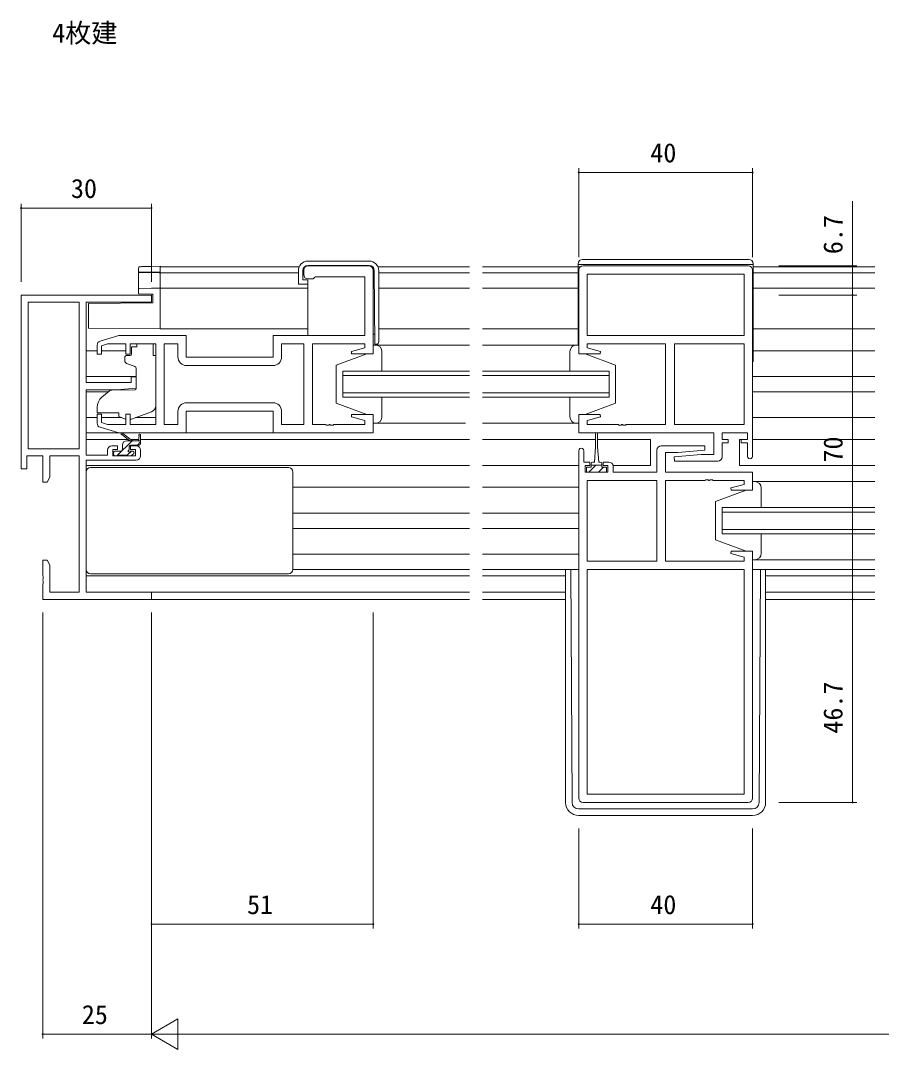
# Model space of a CAD drawing. Units: millimetres, scale not verified. Extents: x -793 to 793, y -564 to 564.
# Drawn here: x 44.1 to 242.1, y 47 to 283.7 of the extents above; entities that cross this region are included whole.
import ezdxf
from ezdxf.enums import TextEntityAlignment as Align

# ---------------------------------------------------------------- set-up
doc = ezdxf.new("R2010")
doc.units = ezdxf.units.MM
doc.header["$LTSCALE"] = 2
doc.layers.add('0-0_0', color=3, linetype='Continuous')
for name, color, linetype, lineweight in [('0-1_USER1', 2, 'Continuous', 9), ('0-2_YKK_ZWAK', 4, 'Continuous', 9), ('0-3_YKK_11', 6, 'Continuous', 9), ('0-4_YKK_12', 7, 'Continuous', 9)]:
    doc.layers.add(name, color=color, linetype=linetype, lineweight=lineweight)
doc.styles.add('ＭＳ ゴシック', font='')
doc.styles.get('ＭＳ ゴシック').set_extended_font_data('MS Gothic')

msp = doc.modelspace()

# ---------------------------------------------------------------- linework, layer by layer
at = {"layer": '0-1_USER1'}
for p, q in [((76.002, 225.644), (107.976, 225.644)), ((76.202, 227.044), (108.168, 227.044)), ((126.283, 227.044), (147.327, 227.044)), ((126.476, 225.644), (147.327, 225.644)), ((150.327, 227.044), (172.852, 227.044)), ((150.327, 225.644), (172.452, 225.644)), ((212.552, 227.044), (240.577, 227.044)), ((212.552, 225.644), (240.577, 225.644)), ((76.202, 222.144), (110.176, 222.144)), ((126.476, 222.144), (147.327, 222.144)), ((150.327, 222.144), (172.452, 222.144)), ((212.552, 222.144), (240.577, 222.144)), ((76.202, 212.744), (110.176, 212.744)), ((126.476, 212.744), (147.327, 212.744)), ((150.327, 212.744), (172.452, 212.744)), ((212.552, 212.744), (240.577, 212.744)), ((59.202, 207.744), (61.702, 207.744)), ((62.702, 207.744), (68.302, 207.744)), ((212.452, 207.744), (240.577, 207.744)), ((59.202, 201.79), (70.702, 201.79)), ((118.202, 203.044), (147.327, 203.044)), ((147.327, 202.044), (118.202, 202.044)), ((179.452, 202.044), (150.327, 202.044)), ((212.452, 201.79), (240.577, 201.79)), ((59.202, 198.297), (64.27, 198.297)), ((118.202, 198.044), (147.327, 198.044)), ((150.327, 198.044), (179.452, 198.044)), ((212.452, 198.297), (240.577, 198.297)), ((59.202, 192.344), (61.702, 192.344)), ((62.702, 192.344), (67.351, 192.344)), ((70.517, 192.344), (75.202, 192.344)), ((212.452, 192.344), (240.577, 192.344)), ((59.202, 187.344), (68.812, 187.344)), ((69.406, 187.344), (71.256, 187.344)), ((71.702, 187.344), (147.327, 187.344)), ((150.327, 187.344), (176.302, 187.344)), ((176.802, 187.344), (188.952, 187.344)), ((188.952, 187.344), (188.952, 181.344)), ((209.452, 187.344), (209.452, 181.344)), ((209.452, 187.344), (210.202, 187.344)), ((212.452, 187.344), (240.577, 187.344)), ((59.202, 181.344), (147.327, 181.344)), ((59.202, 181.344), (59.285, 181.344)), ((150.327, 181.344), (172.452, 181.344)), ((180.332, 181.344), (188.952, 181.344)), ((209.452, 181.344), (240.577, 181.344)), ((106.702, 176.344), (147.327, 176.344)), ((150.327, 176.344), (172.452, 176.344)), ((106.702, 170.39), (147.327, 170.39)), ((150.327, 170.39), (172.452, 170.39)), ((205.452, 171.644), (240.577, 171.644)), ((240.577, 170.644), (205.452, 170.644)), ((106.702, 166.831), (147.327, 166.831)), ((150.327, 166.831), (172.452, 166.831)), ((205.452, 166.644), (240.577, 166.644)), ((106.702, 160.944), (147.327, 160.944)), ((150.327, 160.944), (172.452, 160.944)), ((212.452, 157.444), (240.577, 157.444)), ((59.202, 155.944), (147.327, 155.944)), ((150.327, 155.944), (169.452, 155.944)), ((215.452, 155.944), (240.577, 155.944)), ((147.327, 152.174), (59.502, 152.174)), ((169.452, 152.174), (150.327, 152.174)), ((240.577, 152.174), (215.452, 152.174)), ((73.902, 150.544), (147.327, 150.544)), ((150.327, 150.544), (169.452, 150.544)), ((215.452, 150.544), (240.577, 150.544))]:
    msp.add_line(p, q, dxfattribs=at)
for points in [[(147.327, 197.044), (118.202, 197.044), (118.202, 203.044)], [(150.327, 203.044), (179.452, 203.044), (179.452, 197.044), (150.327, 197.044)], [(240.577, 165.644), (205.452, 165.644), (205.452, 171.644)]]:
    msp.add_lwpolyline(points, dxfattribs=at)
at = {"layer": '0-2_YKK_ZWAK'}
for p, q in [((124.276, 228.344), (110.176, 228.344)), ((110.176, 227.344), (124.228, 227.344)), ((172.352, 227.744), (172.352, 209.044)), ((212.552, 227.544), (172.352, 227.544)), ((173.352, 228.744), (211.552, 228.744)), ((212.552, 227.744), (212.552, 205.249)), ((71.202, 226.109), (71.202, 226.745)), ((71.202, 226.019), (71.202, 226.109)), ((71.202, 221.762), (71.202, 226.019)), ((71.516, 225.815), (71.497, 225.809)), ((76.202, 225.775), (74.149, 225.81)), ((76.202, 226.075), (76.202, 226.875)), ((76.202, 226.075), (76.202, 225.775)), ((76.202, 225.649), (76.202, 225.349)), ((76.202, 222.444), (76.202, 225.349)), ((108.976, 224.044), (108.976, 226.144)), ((125.428, 226.154), (125.576, 209.245)), ((126.476, 209.744), (126.476, 226.144)), ((76.202, 222.444), (76.202, 222.144)), ((108.476, 223.044), (110.176, 223.044)), ((110.176, 224.044), (108.976, 224.044)), ((110.176, 224.044), (110.176, 211.244)), ((71.202, 220.801), (71.202, 221.762)), ((74.176, 220.75), (71.202, 220.801)), ((71.497, 222.062), (74.173, 222.108)), ((76.202, 213.344), (76.202, 221.844)), ((74.502, 218.744), (59.702, 218.615)), ((59.702, 213.488), (59.702, 218.615)), ((76.202, 213.344), (76.202, 212.744)), ((125.202, 211.544), (125.556, 211.544)), ((70.802, 208.644), (69.632, 208.644)), ((69.632, 207.644), (69.632, 208.644)), ((70.802, 209.314), (74.602, 209.314)), ((70.802, 209.314), (70.802, 208.644)), ((74.602, 209.314), (74.602, 208.644)), ((74.602, 207.644), (74.602, 208.644)), ((125.202, 209.045), (147.327, 209.044)), ((125.576, 209.245), (125.976, 209.244)), ((150.327, 209.044), (172.452, 209.044)), ((68.102, 206.344), (68.102, 205.294)), ((69.332, 206.644), (68.402, 206.644)), ((69.632, 207.644), (69.632, 206.944)), ((74.602, 206.644), (74.602, 207.644)), ((74.602, 206.644), (75.202, 206.644)), ((75.202, 195.089), (75.202, 206.644)), ((123.702, 207.044), (116.702, 204.444)), ((127.202, 203.044), (127.202, 207.544)), ((170.452, 203.044), (170.452, 207.544)), ((173.952, 207.044), (180.952, 204.444)), ((68.431, 204.824), (70.431, 204.096)), ((70.702, 203.647), (70.702, 199.041)), ((116.702, 204.444), (116.702, 195.644)), ((180.952, 204.444), (180.952, 195.644)), ((212.552, 205.249), (212.452, 205.249)), ((64.465, 198.461), (62.773, 197.042)), ((70.485, 198.742), (65.099, 198.695)), ((127.202, 192.544), (127.202, 197.044)), ((170.452, 192.544), (170.452, 197.044)), ((61.702, 194.744), (61.702, 193.444)), ((123.702, 193.044), (116.702, 195.644)), ((173.952, 193.044), (180.952, 195.644)), ((66.702, 193.144), (66.702, 192.647)), ((68.008, 192.038), (66.702, 192.647)), ((69.574, 192.003), (74.211, 193.678)), ((123.702, 193.044), (125.202, 193.044)), ((173.952, 193.044), (172.452, 193.044)), ((125.202, 191.044), (146.409, 191.045)), ((150.327, 191.045), (172.452, 191.046)), ((66.775, 188.844), (59.202, 188.844)), ((66.232, 183.544), (69.732, 187.044)), ((69.202, 187.044), (67.382, 188.445)), ((69.802, 187.044), (67.584, 188.727)), ((68.502, 187.044), (71.702, 187.044)), ((71.402, 188.17), (71.203, 187.044)), ((71.702, 186.344), (71.702, 188.343)), ((81.702, 188.844), (102.702, 188.844)), ((176.802, 185.644), (176.802, 188.594)), ((67.202, 184.644), (65.802, 184.644)), ((67.502, 184.944), (67.502, 186.044)), ((68.613, 183.679), (69.577, 184.644)), ((69.102, 185.105), (69.102, 185.744)), ((69.402, 186.044), (71.402, 186.044)), ((69.902, 184.644), (69.563, 184.644)), ((70.977, 186.044), (71.702, 186.768)), ((176.802, 185.644), (177.052, 182.144)), ((65.502, 184.344), (65.502, 183.844)), ((65.802, 183.544), (66.302, 183.544)), ((66.502, 183.744), (68.602, 183.744)), ((68.802, 183.544), (69.402, 183.544)), ((69.614, 183.632), (70.114, 184.132)), ((59.202, 157.444), (59.202, 179.844)), ((105.702, 180.844), (60.202, 180.844)), ((106.702, 179.844), (106.702, 157.444)), ((176.386, 181.444), (174.786, 179.844)), ((175.302, 180.944), (175.302, 181.744)), ((177.802, 181.444), (175.302, 181.444)), ((175.702, 182.144), (176.052, 182.144)), ((178.131, 180.944), (177.031, 179.844)), ((177.052, 182.144), (177.402, 182.144)), ((177.802, 181.744), (177.802, 180.944)), ((212.452, 177.644), (240.577, 177.644)), ((210.952, 175.644), (203.952, 173.044)), ((214.452, 171.644), (214.452, 176.144)), ((203.952, 173.044), (203.952, 164.244)), ((214.452, 161.144), (214.452, 165.644)), ((210.952, 161.644), (203.952, 164.244)), ((210.952, 161.644), (212.452, 161.644)), ((212.452, 161.644), (212.452, 159.644)), ((212.452, 159.644), (240.577, 159.644)), ((212.452, 159.644), (212.952, 159.644)), ((60.202, 156.444), (105.702, 156.444)), ((106.702, 157.444), (147.327, 157.444)), ((169.452, 157.444), (169.452, 103.846)), ((170.944, 103.839), (170.662, 157.444)), ((213.96, 103.839), (214.242, 157.444)), ((215.452, 157.444), (215.452, 103.846)), ((172.444, 102.346), (212.46, 102.346)), ((172.452, 100.846), (212.452, 100.846))]:
    msp.add_line(p, q, dxfattribs=at)
for points in [[(74.149, 227.138), (76.202, 227.175), (76.202, 226.875)], [(71.522, 227.053), (71.402, 227.029), (71.265, 226.929), (71.202, 226.745)], [(71.202, 226.019), (71.207, 225.963), (71.224, 225.91), (71.251, 225.86), (71.288, 225.816), (71.332, 225.78), (71.383, 225.753), (71.439, 225.736), (71.497, 225.73)], [(71.497, 225.73), (76.202, 225.649), (76.202, 225.775)], [(74.149, 225.81), (73.669, 225.818), (73.205, 225.823), (72.774, 225.827), (72.387, 225.829), (72.059, 225.828), (71.799, 225.826), (71.616, 225.821), (71.516, 225.815)], [(74.149, 227.138), (73.629, 227.128), (73.13, 227.117), (72.671, 227.104), (72.27, 227.092), (71.941, 227.079), (71.697, 227.066), (71.547, 227.055)], [(107.976, 226.144), (107.976, 223.044), (108.476, 223.044)], [(74.173, 222.108), (76.202, 222.144), (76.202, 221.844)], [(74.502, 218.744), (74.502, 220.744), (74.176, 220.75)], [(76.202, 212.744), (59.702, 212.888), (59.702, 213.488)], [(125.702, 209.044), (125.202, 209.044), (125.202, 207.044), (123.702, 207.044)], [(171.952, 209.044), (172.452, 209.044), (172.452, 207.044), (173.952, 207.044)], [(61.702, 193.444), (66.702, 193.444), (66.702, 193.144)], [(125.202, 193.044), (125.202, 191.044), (125.702, 191.044)], [(172.452, 193.044), (172.452, 191.044), (171.952, 191.044)], [(176.302, 188.594), (176.302, 185.644), (176.052, 182.144)], [(175.302, 180.944), (174.252, 180.944), (174.252, 179.844), (178.852, 179.844), (178.852, 180.944), (177.802, 180.944)], [(212.952, 177.644), (212.452, 177.644), (212.452, 175.644), (210.952, 175.644)], [(150.327, 157.444), (172.452, 157.444), (172.152, 157.444)]]:
    msp.add_lwpolyline(points, dxfattribs=at)
for centre, radius, start, end in [((110.176, 226.144), 2.2, 90, 180), ((110.176, 226.144), 1.2, 90, 180), ((124.228, 226.144), 1.2, 0.5, 90), ((124.276, 226.144), 2.2, 0, 90), ((173.352, 227.744), 1, 90, 180), ((211.552, 227.744), 1, 0, 90), ((71.502, 226.109), 0.3, 180.00426, 269.00446), ((71.502, 221.762), 0.3, 91, 180), ((125.702, 207.544), 1.5, 0, 90), ((125.976, 209.744), 0.5, 270, 0), ((171.952, 207.544), 1.5, 90, 180), ((68.402, 206.344), 0.3, 90, 180), ((69.332, 206.944), 0.3, 270, 0), ((68.602, 205.294), 0.5, 180, 250), ((70.202, 203.647), 0.5, 0, 70), ((70.402, 199.041), 0.3, 270.5, 0), ((64.702, 194.744), 3, 130, 180), ((65.108, 197.695), 1, 90.5, 130), ((73.702, 195.089), 1.5, 289.85326, 0), ((68.431, 192.944), 1, 245, 262.59308), ((69.234, 192.944), 1, 273.88684, 289.85326), ((125.702, 192.544), 1.5, 270, 0), ((171.952, 192.544), 1.5, 180, 270), ((67.402, 188.644), 0.2, 24.41711, 264.41711), ((68.502, 186.044), 1, 90, 180), ((71.502, 188.343), 0.2, 0, 240), ((176.552, 188.594), 0.25, 0, 180), ((65.802, 184.344), 0.3, 90, 180), ((67.202, 184.944), 0.3, 270, 0), ((69.102, 184.644), 0.25, 123.05573, 326.94427), ((68.802, 185.105), 0.3, 303.05573, 0), ((69.402, 185.744), 0.3, 90, 180), ((69.563, 184.344), 0.3, 90, 146.94427), ((69.902, 184.344), 0.3, 315, 90), ((71.402, 186.344), 0.3, 270, 0), ((65.802, 183.844), 0.3, 180, 270), ((66.302, 183.744), 0.2, 270, 0), ((68.802, 183.744), 0.2, 180, 270), ((69.402, 183.844), 0.3, 270, 315), ((60.202, 179.844), 1, 90, 180), ((105.702, 179.844), 1, 0, 90), ((175.702, 181.744), 0.4, 90, 180), ((177.402, 181.744), 0.4, 0, 90), ((212.952, 176.144), 1.5, 0, 90), ((212.952, 161.144), 1.5, 270, 0), ((60.202, 157.444), 1, 180, 270), ((105.702, 157.444), 1, 270, 0), ((172.452, 103.846), 3, 180, 270), ((172.444, 103.846), 1.5, 180.30155, 270), ((212.452, 103.846), 3, 270, 0), ((212.46, 103.846), 1.5, 270, 359.69845)]:
    msp.add_arc(centre, radius, start, end, dxfattribs=at)
at = {"layer": '0-3_YKK_11'}
for p, q in [((172.452, 229.244), (172.452, 249.744)), ((172.452, 248.744), (212.452, 248.744)), ((212.452, 229.244), (212.452, 249.744)), ((44.202, 223.544), (44.202, 241.544)), ((74.202, 223.544), (74.202, 241.544)), ((44.202, 240.544), (74.202, 240.544)), ((218.452, 227.244), (236.452, 227.244)), ((218.452, 220.544), (236.452, 220.544)), ((218.452, 220.544), (236.452, 220.544)), ((235.452, 220.544), (235.452, 150.544)), ((235.452, 150.544), (235.452, 103.844)), ((49.202, 147.544), (49.202, 49.544)), ((74.202, 147.544), (74.202, 74.844)), ((74.202, 147.544), (74.202, 49.544)), ((74.202, 147.544), (74.202, 49.544)), ((125.202, 147.544), (125.202, 74.844)), ((218.452, 103.844), (236.452, 103.844)), ((172.452, 97.846), (172.452, 74.844)), ((212.452, 97.846), (212.452, 74.844)), ((74.202, 75.844), (125.202, 75.844)), ((172.452, 75.844), (212.452, 75.844)), ((74.202, 50.544), (80.264, 54.044)), ((80.264, 47.044), (80.264, 54.044)), ((49.202, 50.544), (74.202, 50.544)), ((74.202, 50.544), (80.264, 47.044)), ((74.202, 50.544), (86.326, 50.544)), ((81.202, 50.544), (567.202, 50.544))]:
    msp.add_line(p, q, dxfattribs=at)
msp.add_lwpolyline([(235.452, 220.544), (235.452, 227.244), (235.452, 242.144)], dxfattribs=at)
for centre, start, end in [((172.452, 248.744), 0, 180), ((172.452, 248.744), 180, 0), ((212.452, 248.744), 0, 180), ((212.452, 248.744), 180, 0), ((44.202, 240.544), 0, 180), ((44.202, 240.544), 180, 0), ((74.202, 240.544), 0, 180), ((74.202, 240.544), 180, 0), ((235.452, 227.244), 90, 270), ((235.452, 227.244), 270, 90), ((235.452, 220.544), 90, 270), ((235.452, 220.544), 90, 270), ((235.452, 220.544), 270, 90), ((235.452, 220.544), 270, 90), ((235.452, 150.544), 90, 270), ((235.452, 150.544), 90, 270), ((235.452, 150.544), 270, 90), ((235.452, 150.544), 270, 90), ((235.452, 103.844), 90, 270), ((235.452, 103.844), 270, 90), ((74.202, 75.844), 0, 180), ((74.202, 75.844), 180, 0), ((125.202, 75.844), 0, 180), ((125.202, 75.844), 180, 0), ((172.452, 75.844), 0, 180), ((172.452, 75.844), 180, 0), ((212.452, 75.844), 0, 180), ((212.452, 75.844), 180, 0), ((49.202, 50.544), 0, 180), ((49.202, 50.544), 180, 0)]:
    msp.add_arc(centre, 0.106, start, end, dxfattribs=at)
at = {"layer": '0-4_YKK_12'}
for p, q in [((110.202, 227.244), (124.202, 227.244)), ((211.452, 227.244), (173.452, 227.244)), ((109.202, 225.244), (109.202, 226.244)), ((210.522, 225.314), (174.382, 225.314)), ((212.452, 183.444), (212.452, 226.244)), ((45.832, 218.914), (45.832, 185.174)), ((194.452, 209.314), (194.452, 190.774)), ((102.132, 204.314), (82.272, 204.314)), ((102.132, 204.314), (82.272, 204.314)), ((82.272, 195.774), (102.132, 195.774)), ((71.702, 183.544), (71.702, 184.844)), ((172.452, 184.744), (172.452, 104.844)), ((174.382, 177.914), (174.382, 159.374)), ((210.522, 105.774), (210.522, 157.444)), ((173.452, 103.844), (211.452, 103.844))]:
    msp.add_line(p, q, dxfattribs=at)
for points in [[(125.202, 226.244), (125.202, 207.044), (120.241, 207.044), (120.173, 207.566), (123.272, 208.397), (123.272, 209.314), (111.202, 209.314), (111.202, 190.774), (114.244, 190.774), (114.427, 190.654), (114.977, 190.654), (115.16, 190.774), (115.244, 190.774), (115.427, 190.654), (115.977, 190.654), (116.16, 190.774), (123.272, 190.774), (123.272, 191.691), (120.173, 192.522), (120.241, 193.044), (125.202, 193.044), (125.202, 188.844)], [(172.452, 226.244), (172.452, 207.044), (177.412, 207.044), (177.481, 207.566), (174.382, 208.397), (174.382, 209.314), (192.452, 209.314), (192.452, 190.774), (183.41, 190.774), (183.227, 190.654), (182.677, 190.654), (182.494, 190.774), (182.41, 190.774), (182.227, 190.654), (181.677, 190.654), (181.494, 190.774), (174.382, 190.774), (174.382, 191.691), (177.481, 192.522), (177.412, 193.044), (172.452, 193.044), (172.452, 188.844), (203.522, 188.844), (203.522, 183.844), (200.645, 183.844), (194.432, 183.3), (194.474, 182.344), (204.452, 182.344)], [(62.414, 209.958), (66.702, 211.244), (82.202, 211.244), (82.202, 206.244), (102.202, 206.244), (102.202, 211.244), (123.272, 211.244), (123.272, 224.744), (111.902, 224.744), (111.702, 224.544), (111.402, 224.244), (110.202, 224.244)], [(44.202, 220.544), (44.202, 180.544), (45.502, 180.544), (45.502, 183.544), (49.202, 183.544), (49.202, 177.544), (50.202, 177.544), (50.832, 178.635), (50.832, 183.544), (57.572, 183.544), (57.572, 152.174), (50.832, 152.174), (50.832, 158.453), (50.202, 159.544), (49.202, 159.544), (49.202, 156.002), (49.322, 155.819), (49.322, 155.269), (49.202, 155.086), (49.202, 155.002), (49.322, 154.819), (49.322, 154.269), (49.202, 154.086), (49.202, 150.544), (74.202, 150.544), (74.202, 152.174), (59.202, 152.174), (59.202, 182.544), (70.702, 182.544)], [(64.102, 184.844), (64.102, 183.744), (59.202, 183.744), (59.202, 198.744), (66.202, 198.744), (70.702, 199.138), (70.702, 201.744), (69.502, 201.744), (69.502, 200.444), (59.202, 200.444), (59.202, 218.914), (74.202, 218.914), (74.202, 220.544), (44.202, 220.544)], [(61.702, 191.088), (61.702, 193.144), (62.702, 193.144), (62.702, 191.192), (64.097, 190.774), (68.302, 190.774), (68.302, 193.144), (69.302, 193.144), (69.302, 190.774), (75.202, 190.774), (75.202, 209.314), (69.302, 209.314), (69.302, 206.944), (68.302, 206.944), (68.302, 209.314), (64.097, 209.314), (62.702, 208.895), (62.702, 206.944), (61.702, 206.944), (61.702, 209)], [(80.272, 206.314), (80.272, 209.314), (77.132, 209.314), (77.132, 190.774), (80.272, 190.774), (80.272, 193.774)], [(104.132, 193.774), (104.132, 190.774), (109.202, 190.774), (109.202, 209.314), (104.132, 209.314), (104.132, 206.314)], [(125.202, 188.844), (102.202, 188.844), (102.202, 193.844), (82.202, 193.844), (82.202, 188.844), (66.702, 188.844), (62.414, 190.13)], [(205.452, 183.344), (205.452, 186.544), (206.852, 186.544), (206.852, 187.344), (205.452, 187.344), (205.452, 188.844), (211.252, 188.844), (211.252, 187.344), (209.852, 187.344), (209.852, 186.544), (211.252, 186.544), (211.252, 183.444)], [(70.702, 185.844), (69.402, 185.844), (69.402, 185.044), (70.502, 185.044), (70.502, 183.544), (65.302, 183.544), (65.302, 185.044), (66.402, 185.044), (66.402, 185.844), (65.102, 185.844)], [(179.352, 182.144), (178.052, 182.144), (178.052, 181.344), (179.152, 181.344), (179.152, 179.844), (173.952, 179.844), (173.952, 181.344), (175.052, 181.344), (175.052, 182.144), (173.652, 182.144), (173.652, 184.744)], [(190.452, 184.844), (190.452, 179.844), (180.352, 179.844), (180.352, 181.144)], [(212.452, 104.844), (212.452, 161.644), (207.491, 161.644), (207.423, 161.122), (210.522, 160.291), (210.522, 159.374), (192.452, 159.374), (192.452, 177.914), (201.494, 177.914), (201.677, 178.034), (202.227, 178.034), (202.41, 177.914), (202.494, 177.914), (202.677, 178.034), (203.227, 178.034), (203.41, 177.914), (210.522, 177.914), (210.522, 176.997), (207.423, 176.166), (207.491, 175.644), (212.452, 175.644), (212.452, 179.844), (192.382, 179.844), (192.382, 184.344), (195.259, 184.344), (201.472, 184.887), (201.43, 185.844), (191.452, 185.844)]]:
    msp.add_lwpolyline(points, dxfattribs=at)
for points in [[(210.522, 225.314), (174.382, 225.314), (174.382, 211.244), (210.522, 211.244)], [(45.832, 218.914), (45.832, 185.174), (57.572, 185.174), (57.572, 218.914)], [(194.452, 209.314), (194.452, 190.774), (210.522, 190.774), (210.522, 209.314)], [(174.382, 177.914), (174.382, 159.374), (190.452, 159.374), (190.452, 177.914)], [(210.522, 105.774), (210.522, 157.444), (174.382, 157.444), (174.382, 105.774)]]:
    msp.add_lwpolyline(points, close=True, dxfattribs=at)
for centre, radius, start, end in [((110.202, 226.244), 1, 90.00001, 179.99999), ((124.202, 226.244), 1, 0.00001, 89.99999), ((173.452, 226.244), 1, 90.00001, 179.99999), ((211.452, 226.244), 1, 0.00001, 89.99999), ((110.202, 225.244), 1, 180.00001, 269.99999), ((62.702, 209), 1, 106.69926, 180.00004), ((82.272, 206.314), 2, 180.00001, 269.99999), ((102.132, 206.314), 2, 270.00001, 359.99999), ((82.272, 193.774), 2, 90.00001, 179.99999), ((102.132, 193.774), 2, 0.00001, 89.99999), ((62.702, 191.088), 1, 179.99996, 253.30074), ((65.102, 184.844), 1, 90.00001, 179.99999), ((70.702, 184.844), 1, 0.00001, 89.99999), ((173.052, 184.744), 0.6, 359.99999, 180.00001), ((191.452, 184.844), 1, 90.00001, 179.99999), ((70.702, 183.544), 1, 270.00001, 359.99999), ((204.452, 183.344), 1, 270.00001, 359.99999), ((211.852, 183.444), 0.6, 179.99999, 0.00001), ((179.352, 181.144), 1, 0.00001, 89.99999), ((173.452, 104.844), 1, 180.00001, 269.99999), ((211.452, 104.844), 1, 270.00001, 359.99999)]:
    msp.add_arc(centre, radius, start, end, dxfattribs=at)

# ---------------------------------------------------------------- texts
at = {"layer": '0-0_0', "style": 'ＭＳ ゴシック'}
msp.add_text('4枚建', height=4.399, dxfattribs=at).set_placement((51.364, 277.302), align=Align.BOTTOM_LEFT)
at = {"layer": '0-3_YKK_11', "style": 'ＭＳ ゴシック'}
for s, p in [('40', (188.932, 249.744)), ('30', (55.682, 241.544)), ('51', (96.182, 76.844)), ('40', (188.932, 76.844)), ('25', (58.182, 51.544))]:
    msp.add_text(s, height=4.399, dxfattribs=at).set_placement(p, align=Align.BOTTOM_LEFT)
for s, p in [('6.7', (234.452, 229.944)), ('70', (234.452, 182.024)), ('46.7', (234.452, 119.674))]:
    msp.add_text(s, height=4.399, rotation=90, dxfattribs=at).set_placement(p, align=Align.BOTTOM_LEFT)

doc.saveas('drawing.dxf')
